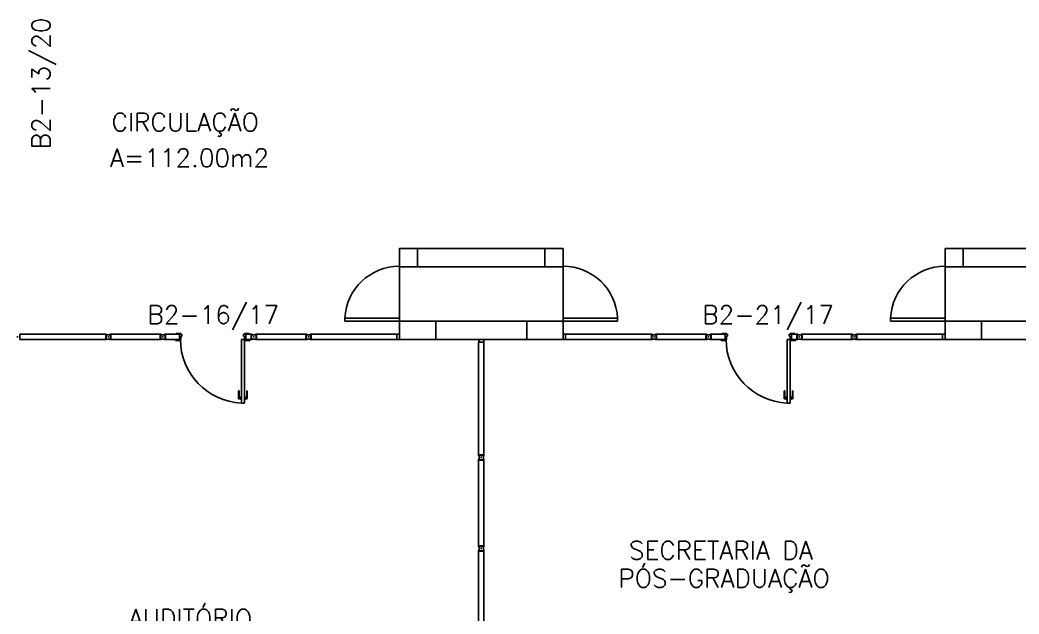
# Model space of a CAD drawing. Header units: millimetres. Extents: x 2090 to 2270, y 1357 to 1514.
# Drawn here: x 2105.81 to 2116.79, y 1429.79 to 1436.32 of the extents above; entities that cross this region are included whole.
import ezdxf

# ---------------------------------------------------------------- set-up
doc = ezdxf.new("R2010")
doc.units = ezdxf.units.MM
for name, color, linetype in [('ALV', 2, 'Continuous'), ('DIV', 2, 'Continuous'), ('DIV2', 2, 'Continuous'), ('ENDEREÇO', 2, 'Continuous'), ('ESTR', 3, 'Continuous'), ('MACANETA', 2, 'Continuous'), ('PORTA', 2, 'Continuous'), ('TEXTO', 2, 'Continuous')]:
    doc.layers.add(name, color=color, linetype=linetype)
doc.styles.add('UNB1-100', font='simplex.shx', dxfattribs={"height": 0.2})

# ---------------------------------------------------------------- blocks, each defined once
blk = doc.blocks.new('MTT')
for p, q in [((-0.029, 0.018), (-0.029, 0.029)), ((-0.019, 0.029), (-0.029, 0.029)), ((-0.024, 0.018), (-0.029, 0.018)), ((-0.024, 0.018), (-0.024, -0.019)), ((-0.019, 0.024), (-0.019, 0.029)), ((-0.019, 0.024), (0.018, 0.024)), ((-0.005, 0), (0.005, 0)), ((0, -0.005), (0, 0.005)), ((0.018, 0.024), (0.018, 0.029)), ((0.018, 0.029), (0.029, 0.029)), ((0.024, 0.018), (0.029, 0.018)), ((0.024, 0.018), (0.024, -0.019)), ((0.029, 0.018), (0.029, 0.029)), ((-0.029, -0.019), (-0.024, -0.019)), ((-0.029, -0.019), (-0.029, -0.029)), ((-0.019, -0.029), (-0.029, -0.029)), ((0.018, -0.024), (-0.019, -0.024)), ((-0.019, -0.024), (-0.019, -0.029)), ((0.018, -0.024), (0.018, -0.029)), ((0.018, -0.029), (0.029, -0.029)), ((0.029, -0.019), (0.024, -0.019)), ((0.029, -0.019), (0.029, -0.029))]:
    blk.add_line(p, q)
blk = doc.blocks.new('DIV6')
for p, q in [((0.0051, 0), (-0.0051, 0)), ((0, 0.0051), (0, -0.0051)), ((0.5715, 0.0285), (0.0285, 0.0285)), ((0.0285, 0.0285), (0.0285, -0.0285)), ((0.5715, 0.0285), (0.5715, -0.0285)), ((0.5949, 0), (0.6051, 0)), ((0.6, 0.0051), (0.6, -0.0051)), ((0.5715, -0.0285), (0.0285, -0.0285))]:
    blk.add_line(p, q)
blk = doc.blocks.new('DIV10')
for p, q in [((-0.0051, 0), (0.0051, 0)), ((0, -0.0051), (0, 0.0051)), ((0.0285, 0.0285), (0.9715, 0.0285)), ((0.0285, -0.0285), (0.0285, 0.0285)), ((0.9715, -0.0285), (0.9715, 0.0285)), ((0.9949, 0), (1.0051, 0)), ((1, -0.0051), (1, 0.0051)), ((0.0285, -0.0285), (0.9715, -0.0285))]:
    blk.add_line(p, q)
blk = doc.blocks.new('IMTT')
for p, q in [((-0.005, 0), (0.005, 0)), ((0.029, 0.029), (0, 0.029)), ((0, -0.028), (0, 0.029)), ((0.029, -0.028), (0, -0.028))]:
    blk.add_line(p, q)
blk = doc.blocks.new('DOOR70')
at = {"layer": 'MACANETA', "color": 1}
for p, q in [((-0.015, -0.565), (-0.01, -0.565)), ((-0.015, -0.655), (-0.015, -0.565)), ((-0.015, -0.655), (0.012, -0.655)), ((-0.01, -0.655), (-0.01, -0.565)), ((-0.01, -0.635), (0.012, -0.635)), ((0.012, -0.663), (0.012, -0.628)), ((0.012, -0.628), (0.015, -0.628)), ((0.053, -0.628), (0.05, -0.628)), ((0.053, -0.663), (0.053, -0.628)), ((0.075, -0.635), (0.053, -0.635)), ((0.08, -0.655), (0.053, -0.655)), ((0.08, -0.565), (0.075, -0.565)), ((0.075, -0.655), (0.075, -0.565)), ((0.08, -0.655), (0.08, -0.565)), ((0.012, -0.663), (0.015, -0.663)), ((0.053, -0.663), (0.05, -0.663))]:
    blk.add_line(p, q, dxfattribs=at)
at = {"layer": 'PORTA'}
for p, q in [((0.015, -0.7), (0.015, 0)), ((0.015, 0), (0.05, 0)), ((0.05, -0.7), (0.05, 0)), ((0.05, -0.7), (0.015, -0.7))]:
    blk.add_line(p, q, dxfattribs=at)
at = {"layer": 'PORTA', "color": 1}
blk.add_arc((0.02, 0), 0.7, 272.4563, 0, dxfattribs=at)

msp = doc.modelspace()

# ---------------------------------------------------------------- linework, layer by layer
at = {"layer": 'ALV'}
for p, q in [((2110.17786, 1433.80901), (2111.57786, 1433.80901)), ((2116.17786, 1433.80901), (2117.57786, 1433.80901)), ((2110.17786, 1433.60901), (2111.57786, 1433.60901)), ((2116.17786, 1433.60901), (2117.57786, 1433.60901)), ((2110.37786, 1433.00901), (2111.37786, 1433.00901)), ((2116.37786, 1433.00901), (2117.37786, 1433.00901)), ((2110.37786, 1432.80901), (2110.87072, 1432.80901)), ((2110.87072, 1432.80901), (2111.37786, 1432.80901)), ((2116.37786, 1432.80901), (2116.87377, 1432.80901))]:
    msp.add_line(p, q, dxfattribs=at)
at = {"layer": 'DIV2'}
for p, q in [((2107.37276, 1432.83751), (2107.38296, 1432.83751)), ((2107.37786, 1432.84261), (2107.37786, 1432.83241)), ((2107.40636, 1432.86601), (2107.56036, 1432.86601)), ((2107.40636, 1432.86601), (2107.40636, 1432.80901)), ((2107.40636, 1432.80901), (2107.56036, 1432.80901)), ((2107.51536, 1432.80901), (2107.51536, 1432.79901)), ((2107.51536, 1432.79901), (2107.56536, 1432.79901)), ((2107.52536, 1432.87601), (2107.52536, 1432.86601)), ((2107.57536, 1432.87601), (2107.52536, 1432.87601)), ((2107.56036, 1432.86601), (2107.57536, 1432.86601)), ((2107.56036, 1432.80901), (2107.56036, 1432.86601)), ((2107.56036, 1432.80901), (2107.56536, 1432.80901)), ((2107.56536, 1432.80901), (2107.57536, 1432.80901)), ((2107.56536, 1432.79901), (2107.56536, 1432.80901)), ((2107.57536, 1432.86601), (2107.57536, 1432.87601)), ((2107.58536, 1432.86601), (2107.57536, 1432.86601)), ((2107.57536, 1432.84401), (2107.58536, 1432.84401)), ((2107.57536, 1432.80901), (2107.57536, 1432.84401)), ((2107.58536, 1432.84401), (2107.58536, 1432.86601)), ((2108.26536, 1432.86601), (2108.27536, 1432.86601)), ((2108.26536, 1432.84401), (2108.26536, 1432.86601)), ((2108.27536, 1432.84401), (2108.26536, 1432.84401)), ((2108.27536, 1432.87601), (2108.32536, 1432.87601)), ((2108.27536, 1432.86601), (2108.27536, 1432.87601)), ((2108.29036, 1432.86601), (2108.27536, 1432.86601)), ((2108.27536, 1432.80901), (2108.27536, 1432.84401)), ((2108.28536, 1432.80901), (2108.27536, 1432.80901)), ((2108.29036, 1432.80901), (2108.28536, 1432.80901)), ((2108.28536, 1432.79901), (2108.28536, 1432.80901)), ((2108.33536, 1432.79901), (2108.28536, 1432.79901)), ((2108.29036, 1432.86601), (2108.34936, 1432.86601)), ((2108.29036, 1432.80901), (2108.29036, 1432.86601)), ((2108.29036, 1432.80901), (2108.34936, 1432.80901)), ((2108.32536, 1432.87601), (2108.32536, 1432.86601)), ((2108.33536, 1432.80901), (2108.33536, 1432.79901)), ((2108.34936, 1432.86601), (2108.34936, 1432.80901)), ((2108.37276, 1432.83751), (2108.38296, 1432.83751)), ((2108.37786, 1432.84261), (2108.37786, 1432.83241)), ((2110.84936, 1431.53951), (2110.84936, 1432.77851)), ((2110.90636, 1431.53951), (2110.90636, 1432.77851)), ((2113.37276, 1432.83751), (2113.38296, 1432.83751)), ((2113.37786, 1432.84261), (2113.37786, 1432.83241)), ((2113.40636, 1432.86601), (2113.56036, 1432.86601)), ((2113.40636, 1432.86601), (2113.40636, 1432.80901)), ((2113.40636, 1432.80901), (2113.56036, 1432.80901)), ((2113.51536, 1432.80901), (2113.51536, 1432.79901)), ((2113.51536, 1432.79901), (2113.56536, 1432.79901)), ((2113.52536, 1432.87601), (2113.52536, 1432.86601)), ((2113.57536, 1432.87601), (2113.52536, 1432.87601)), ((2113.56036, 1432.86601), (2113.57536, 1432.86601)), ((2113.56036, 1432.80901), (2113.56036, 1432.86601)), ((2113.56036, 1432.80901), (2113.56536, 1432.80901)), ((2113.56536, 1432.80901), (2113.57536, 1432.80901)), ((2113.56536, 1432.79901), (2113.56536, 1432.80901)), ((2113.57536, 1432.86601), (2113.57536, 1432.87601)), ((2113.58536, 1432.86601), (2113.57536, 1432.86601)), ((2113.57536, 1432.84401), (2113.58536, 1432.84401)), ((2113.57536, 1432.80901), (2113.57536, 1432.84401)), ((2113.58536, 1432.84401), (2113.58536, 1432.86601)), ((2114.26536, 1432.86601), (2114.27536, 1432.86601)), ((2114.26536, 1432.84401), (2114.26536, 1432.86601)), ((2114.27536, 1432.84401), (2114.26536, 1432.84401)), ((2114.27536, 1432.87601), (2114.32536, 1432.87601)), ((2114.27536, 1432.86601), (2114.27536, 1432.87601)), ((2114.29036, 1432.86601), (2114.27536, 1432.86601)), ((2114.27536, 1432.80901), (2114.27536, 1432.84401)), ((2114.28536, 1432.80901), (2114.27536, 1432.80901)), ((2114.29036, 1432.80901), (2114.28536, 1432.80901)), ((2114.28536, 1432.79901), (2114.28536, 1432.80901)), ((2114.33536, 1432.79901), (2114.28536, 1432.79901)), ((2114.29036, 1432.86601), (2114.34936, 1432.86601)), ((2114.29036, 1432.80901), (2114.29036, 1432.86601)), ((2114.29036, 1432.80901), (2114.34936, 1432.80901)), ((2114.32536, 1432.87601), (2114.32536, 1432.86601)), ((2114.33536, 1432.80901), (2114.33536, 1432.79901)), ((2114.34936, 1432.86601), (2114.34936, 1432.80901)), ((2114.37276, 1432.83751), (2114.38296, 1432.83751)), ((2114.37786, 1432.84261), (2114.37786, 1432.83241))]:
    msp.add_line(p, q, dxfattribs=at)
at = {"layer": 'DIV2', "color": 1}
for p, q in [((2110.84736, 1432.78051), (2110.84736, 1432.76613)), ((2110.84736, 1432.78051), (2110.85936, 1432.78051)), ((2110.84936, 1432.77851), (2110.90636, 1432.77851)), ((2110.85936, 1432.78551), (2110.85936, 1432.78051)), ((2110.86136, 1432.78551), (2110.85936, 1432.78551)), ((2110.86136, 1432.78551), (2110.86136, 1432.78051)), ((2110.86136, 1432.78051), (2110.89436, 1432.78051)), ((2110.89436, 1432.78551), (2110.89436, 1432.78051)), ((2110.89636, 1432.78551), (2110.89436, 1432.78551)), ((2110.89636, 1432.78551), (2110.89636, 1432.78051)), ((2110.89636, 1432.78051), (2110.90836, 1432.78051)), ((2110.90836, 1432.78051), (2110.90836, 1432.76613)), ((2110.84936, 1432.76613), (2110.84736, 1432.76613)), ((2110.90836, 1432.76613), (2110.90636, 1432.76613)), ((2110.84936, 1431.55189), (2110.84736, 1431.55189)), ((2110.84736, 1431.53751), (2110.84736, 1431.55189)), ((2110.84736, 1431.53751), (2110.85936, 1431.53751)), ((2110.84936, 1431.53951), (2110.90636, 1431.53951)), ((2110.85936, 1431.53251), (2110.85936, 1431.53751)), ((2110.86136, 1431.53251), (2110.85936, 1431.53251)), ((2110.86136, 1431.53751), (2110.89436, 1431.53751)), ((2110.86136, 1431.53251), (2110.86136, 1431.53751)), ((2110.87276, 1431.50901), (2110.88296, 1431.50901)), ((2110.87786, 1431.50391), (2110.87786, 1431.51411)), ((2110.89436, 1431.53251), (2110.89436, 1431.53751)), ((2110.89636, 1431.53251), (2110.89436, 1431.53251)), ((2110.89636, 1431.53751), (2110.90836, 1431.53751)), ((2110.89636, 1431.53251), (2110.89636, 1431.53751)), ((2110.90836, 1431.55189), (2110.90636, 1431.55189)), ((2110.90836, 1431.53751), (2110.90836, 1431.55189))]:
    msp.add_line(p, q, dxfattribs=at)
at = {"layer": 'ESTR'}
for points in [[(2110.17786, 1433.60901), (2110.17786, 1433.80901), (2109.97786, 1433.80901), (2109.97786, 1433.60901)], [(2111.57786, 1433.60901), (2111.57786, 1433.80901), (2111.77786, 1433.80901), (2111.77786, 1433.60901)], [(2116.17786, 1433.60901), (2116.17786, 1433.80901), (2115.97786, 1433.80901), (2115.97786, 1433.60901)], [(2110.37786, 1432.80901), (2110.37786, 1433.00901), (2109.97786, 1433.00901), (2109.97786, 1432.80901)], [(2111.37786, 1432.80901), (2111.37786, 1433.00901), (2111.77786, 1433.00901), (2111.77786, 1432.80901)], [(2116.37786, 1432.80901), (2116.37786, 1433.00901), (2115.97786, 1433.00901), (2115.97786, 1432.80901)]]:
    msp.add_lwpolyline(points, close=True, dxfattribs=at)
at = {"layer": 'PORTA', "color": 2}
for p, q in [((2109.97786, 1433.60901), (2109.97786, 1433.00901)), ((2109.97786, 1433.60901), (2109.97786, 1433.00901)), ((2109.97786, 1433.60901), (2109.97786, 1433.00901)), ((2111.77786, 1433.60901), (2111.77786, 1433.00901)), ((2115.97786, 1433.60901), (2115.97786, 1433.00901)), ((2115.97786, 1433.60901), (2115.97786, 1433.00901)), ((2115.97786, 1433.60901), (2115.97786, 1433.00901))]:
    msp.add_line(p, q, dxfattribs=at)
at = {"layer": 'PORTA'}
for p, q in [((2109.37785, 1433.04401), (2109.97786, 1433.04401)), ((2109.37785, 1433.04401), (2109.37785, 1433.00901)), ((2109.37785, 1433.04401), (2109.97786, 1433.04401)), ((2109.37785, 1433.04401), (2109.37785, 1433.00901)), ((2109.37785, 1433.04401), (2109.37785, 1433.00901)), ((2109.37785, 1433.04401), (2109.97786, 1433.04401)), ((2109.37785, 1433.00901), (2109.97786, 1433.00901)), ((2109.37785, 1433.00901), (2109.97786, 1433.00901)), ((2109.37785, 1433.00901), (2109.97786, 1433.00901)), ((2109.97786, 1433.00901), (2109.97786, 1433.04401)), ((2109.97786, 1433.00901), (2109.97786, 1433.04401)), ((2109.97786, 1433.00901), (2109.97786, 1433.04401)), ((2111.77786, 1433.00901), (2111.77786, 1433.04401)), ((2112.37787, 1433.04401), (2111.77786, 1433.04401)), ((2112.37787, 1433.00901), (2111.77786, 1433.00901)), ((2112.37787, 1433.04401), (2112.37787, 1433.00901)), ((2115.37785, 1433.04401), (2115.37785, 1433.00901)), ((2115.37785, 1433.04401), (2115.97786, 1433.04401)), ((2115.37785, 1433.04401), (2115.97786, 1433.04401)), ((2115.37785, 1433.04401), (2115.37785, 1433.00901)), ((2115.37785, 1433.04401), (2115.37785, 1433.00901)), ((2115.37785, 1433.04401), (2115.97786, 1433.04401)), ((2115.37785, 1433.00901), (2115.97786, 1433.00901)), ((2115.37785, 1433.00901), (2115.97786, 1433.00901)), ((2115.37785, 1433.00901), (2115.97786, 1433.00901)), ((2115.97786, 1433.00901), (2115.97786, 1433.04401)), ((2115.97786, 1433.00901), (2115.97786, 1433.04401)), ((2115.97786, 1433.00901), (2115.97786, 1433.04401))]:
    msp.add_line(p, q, dxfattribs=at)
at = {"layer": 'PORTA', "color": 1}
for centre, start, end in [((2109.97786, 1433.01401), 90, 177.134009), ((2109.97786, 1433.01401), 90, 177.134009), ((2109.97786, 1433.01401), 90, 177.134009), ((2111.77786, 1433.01401), 2.865991, 90), ((2115.97786, 1433.01401), 90, 177.134009), ((2115.97786, 1433.01401), 90, 177.134009), ((2115.97786, 1433.01401), 90, 177.134009)]:
    msp.add_arc(centre, 0.60001, start, end, dxfattribs=at)

# ---------------------------------------------------------------- block references
at = {"layer": 'DIV', "rotation": 180}
msp.add_blockref('DIV10', (2106.77786, 1432.83751), dxfattribs=at)
at = {"layer": 'DIV', "xscale": -1}
for name, p, rotation in [('MTT', (2106.77786, 1432.83751), 180), ('DOOR70', (2108.29036, 1432.80901), 359.9999999948553), ('DOOR70', (2114.29036, 1432.80901), 359.9999999948553)]:
    msp.add_blockref(name, p, dxfattribs=dict(at, rotation=rotation))
at = {"layer": 'DIV2', "color": 1, "xscale": -1}
for name, p, rotation in [('MTT', (2106.77786, 1432.83751), 180), ('IMTT', (2111.77786, 1432.83751), 180), ('MTT', (2112.77786, 1432.83751), 180), ('MTT', (2110.87786, 1431.50901), 180), ('MTT', (2110.87786, 1431.50901), 180), ('DIV10', (2110.87786, 1430.50901), 270), ('MTT', (2110.87786, 1430.50901), 180), ('DIV10', (2110.87786, 1429.50901), 270)]:
    msp.add_blockref(name, p, dxfattribs=dict(at, rotation=rotation))
at = {"layer": 'DIV2'}
for name, p in [('DIV6', (2106.77786, 1432.83751)), ('MTT', (2107.37786, 1432.83751)), ('DIV6', (2112.77786, 1432.83751)), ('MTT', (2113.37786, 1432.83751))]:
    msp.add_blockref(name, p, dxfattribs=at)
at = {"layer": 'DIV2', "xscale": -1, "rotation": 180}
for p in [(2108.37786, 1432.83751), (2108.97786, 1432.83751), (2114.37786, 1432.83751), (2114.97786, 1432.83751)]:
    msp.add_blockref('MTT', p, dxfattribs=at)
at = {"layer": 'DIV2', "rotation": 180}
for p in [(2108.97786, 1432.83751), (2114.97786, 1432.83751)]:
    msp.add_blockref('DIV6', p, dxfattribs=at)
at = {"layer": 'DIV2', "color": 1, "xscale": -1}
for name, p in [('DIV10', (2109.97786, 1432.83751)), ('IMTT', (2109.97786, 1432.83751)), ('DIV10', (2115.97786, 1432.83751)), ('IMTT', (2115.97786, 1432.83751))]:
    msp.add_blockref(name, p, dxfattribs=at)
at = {"layer": 'DIV2', "color": 1}
for name, p, rotation in [('IMTT', (2110.87786, 1432.80901), 270), ('DIV10', (2112.77786, 1432.83751), 180)]:
    msp.add_blockref(name, p, dxfattribs=dict(at, rotation=rotation))

# ---------------------------------------------------------------- texts
at = {"layer": 'ENDEREÇO', "style": 'UNB1-100'}
msp.add_text('B2-13/20', height=0.2, rotation=90, dxfattribs=at).set_placement((2106.13718, 1434.90107))
for s, p in [('B2-16/17', (2107.20835, 1432.98092)), ('B2-21/17', (2113.30835, 1432.98092))]:
    msp.add_text(s, height=0.2, dxfattribs=at).set_placement(p)
at = {"layer": 'TEXTO', "style": 'UNB1-100'}
for s, p in [('CIRCULAÇÃO', (2106.8132, 1435.09991)), ('A=112.00m2', (2106.79643, 1434.70714)), ('SECRETARIA DA', (2112.50255, 1430.39)), ('PÓS-GRADUAÇÃO', (2112.38669, 1430.08091)), ('AUDITÓRIO', (2107.00338, 1429.64072))]:
    msp.add_text(s, height=0.2, dxfattribs=at).set_placement(p)

doc.saveas('drawing.dxf')
